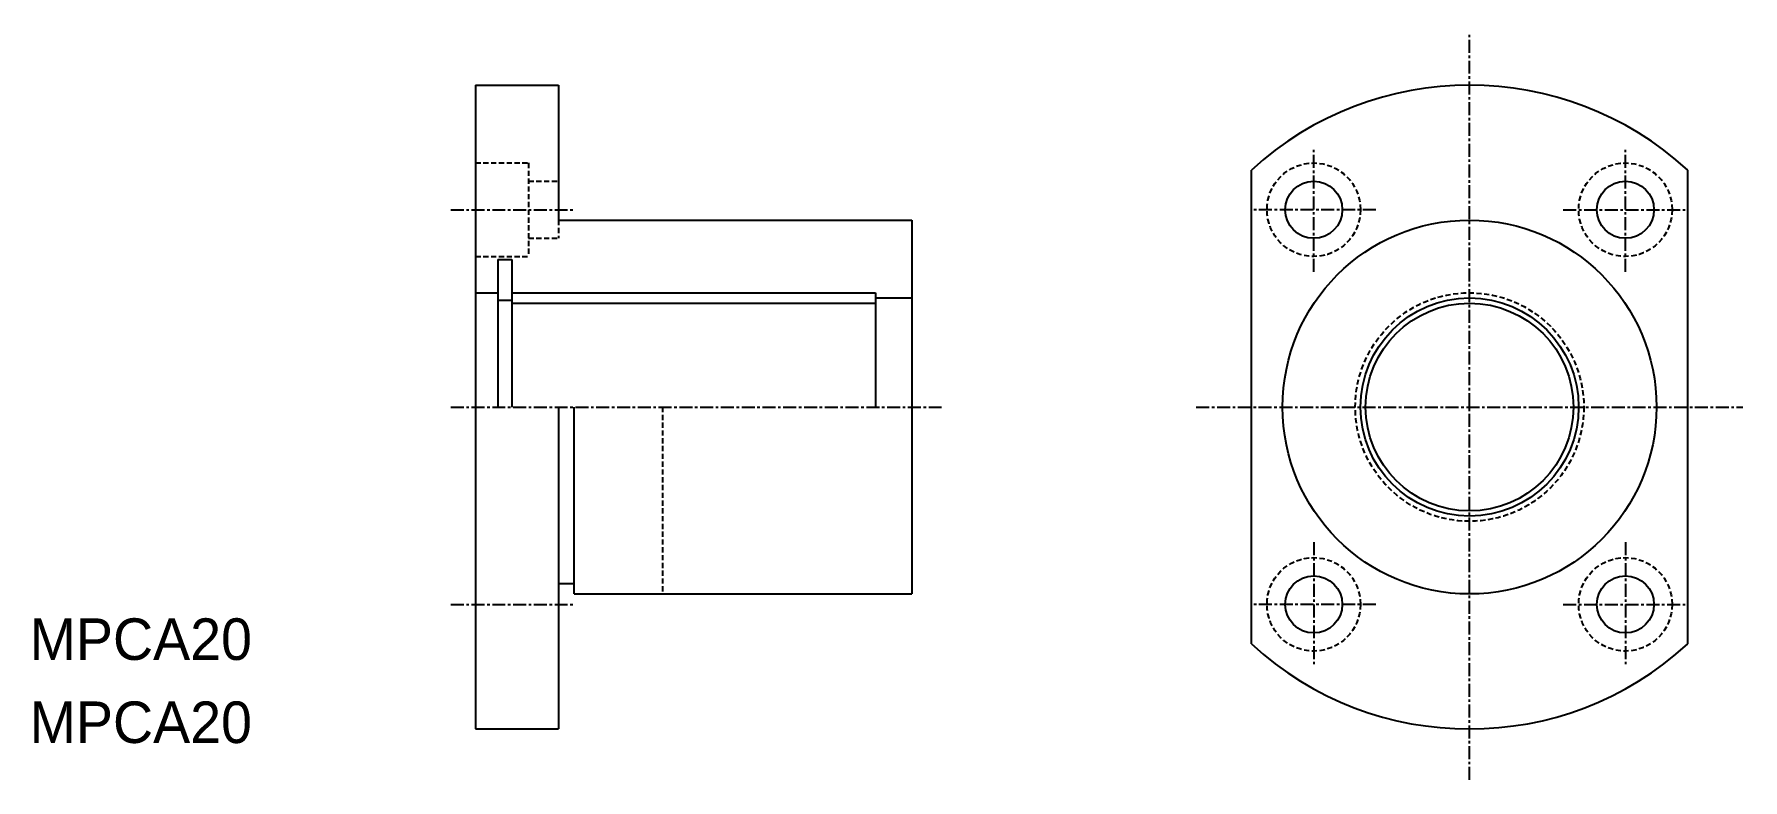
# Model space of a CAD drawing. Extents: x 10 to 175, y 6 to 78.
import ezdxf

# ---------------------------------------------------------------- set-up
doc = ezdxf.new("R2010")
doc.units = 0
doc.linetypes.add('CENTER', pattern=[2, 1.25, -0.25, 0.25, -0.25])
doc.linetypes.add('DASHED', pattern=[0.75, 0.5, -0.25])
doc.layers.get('0').update_dxf_attribs({"linetype": 'CONTINUOUS'})
doc.layers.add('CENTER', color=1, linetype='CENTER')

msp = doc.modelspace()

# ---------------------------------------------------------------- linework, layer by layer
at = {"color": 7, "linetype": 'CONTINUOUS'}
for p, q in [((52.92, 73.35), (60.92, 73.35)), ((52.92, 73.35), (52.92, 11.35)), ((60.92, 73.35), (60.92, 60.35)), ((127.6, 19.55), (127.6, 65.16)), ((169.6, 19.55), (169.6, 65.16)), ((60.92, 60.35), (94.92, 60.35)), ((94.92, 60.35), (94.92, 24.35)), ((55.07, 56.55), (55.07, 42.35)), ((55.07, 56.55), (56.42, 56.55)), ((56.42, 56.55), (56.42, 42.35)), ((52.92, 53.35), (55.07, 53.35)), ((55.07, 52.65), (56.42, 52.65)), ((56.42, 53.35), (91.42, 53.35)), ((91.42, 53.35), (91.42, 52.35)), ((91.42, 52.85), (94.92, 52.85)), ((56.42, 52.35), (91.42, 52.35)), ((91.42, 52.35), (91.42, 42.35)), ((60.92, 42.35), (60.92, 11.35)), ((62.42, 24.35), (62.42, 42.35)), ((60.92, 25.35), (62.42, 25.35)), ((62.42, 24.35), (94.92, 24.35)), ((52.92, 11.35), (60.92, 11.35))]:
    msp.add_line(p, q, dxfattribs=at)
at = {"color": 3, "linetype": 'DASHED'}
for p, q in [((52.92, 65.85), (58.02, 65.85)), ((58.02, 65.85), (58.02, 56.85)), ((58.02, 64.1), (60.92, 64.1)), ((60.92, 60.35), (60.92, 58.6)), ((58.02, 58.6), (60.92, 58.6)), ((52.92, 56.85), (58.02, 56.85)), ((70.92, 42.35), (70.92, 24.35))]:
    msp.add_line(p, q, dxfattribs=at)
for centre, radius in [((133.6, 61.35), 4.5), ((163.6, 61.35), 4.5), ((148.6, 42.35), 11), ((133.6, 23.35), 4.5), ((163.6, 23.35), 4.5)]:
    msp.add_circle(centre, radius, dxfattribs=at)
at = {"color": 7, "linetype": 'CONTINUOUS'}
for centre, radius in [((133.6, 61.35), 2.75), ((163.6, 61.35), 2.75), ((148.6, 42.35), 18), ((148.6, 42.35), 10.5), ((148.6, 42.35), 10), ((133.6, 23.35), 2.75), ((163.6, 23.35), 2.75)]:
    msp.add_circle(centre, radius, dxfattribs=at)
for start, end in [(47.3577, 132.6423), (227.3577, 312.6423)]:
    msp.add_arc((148.6, 42.35), 31, start, end, dxfattribs=at)
at = {"layer": 'CENTER', "color": 1, "linetype": 'CENTER'}
for p, q in [((148.6, 6.45), (148.6, 78.25)), ((133.6, 55.38), (133.6, 67.33)), ((163.6, 55.38), (163.6, 67.33)), ((50.54, 61.35), (62.49, 61.35)), ((139.58, 61.35), (127.62, 61.35)), ((157.62, 61.35), (169.58, 61.35)), ((50.54, 42.35), (97.78, 42.35)), ((122.3, 42.35), (174.9, 42.35)), ((133.6, 29.33), (133.6, 17.38)), ((163.6, 29.33), (163.6, 17.38)), ((50.54, 23.35), (62.49, 23.35)), ((139.58, 23.35), (127.62, 23.35)), ((157.62, 23.35), (169.58, 23.35))]:
    msp.add_line(p, q, dxfattribs=at)

# ---------------------------------------------------------------- texts
at = {"color": 7, "linetype": 'CONTINUOUS'}
for p in [(10, 18), (10, 10)]:
    msp.add_text('MPCA20', height=4, dxfattribs=at).set_placement(p)

doc.saveas('drawing.dxf')
